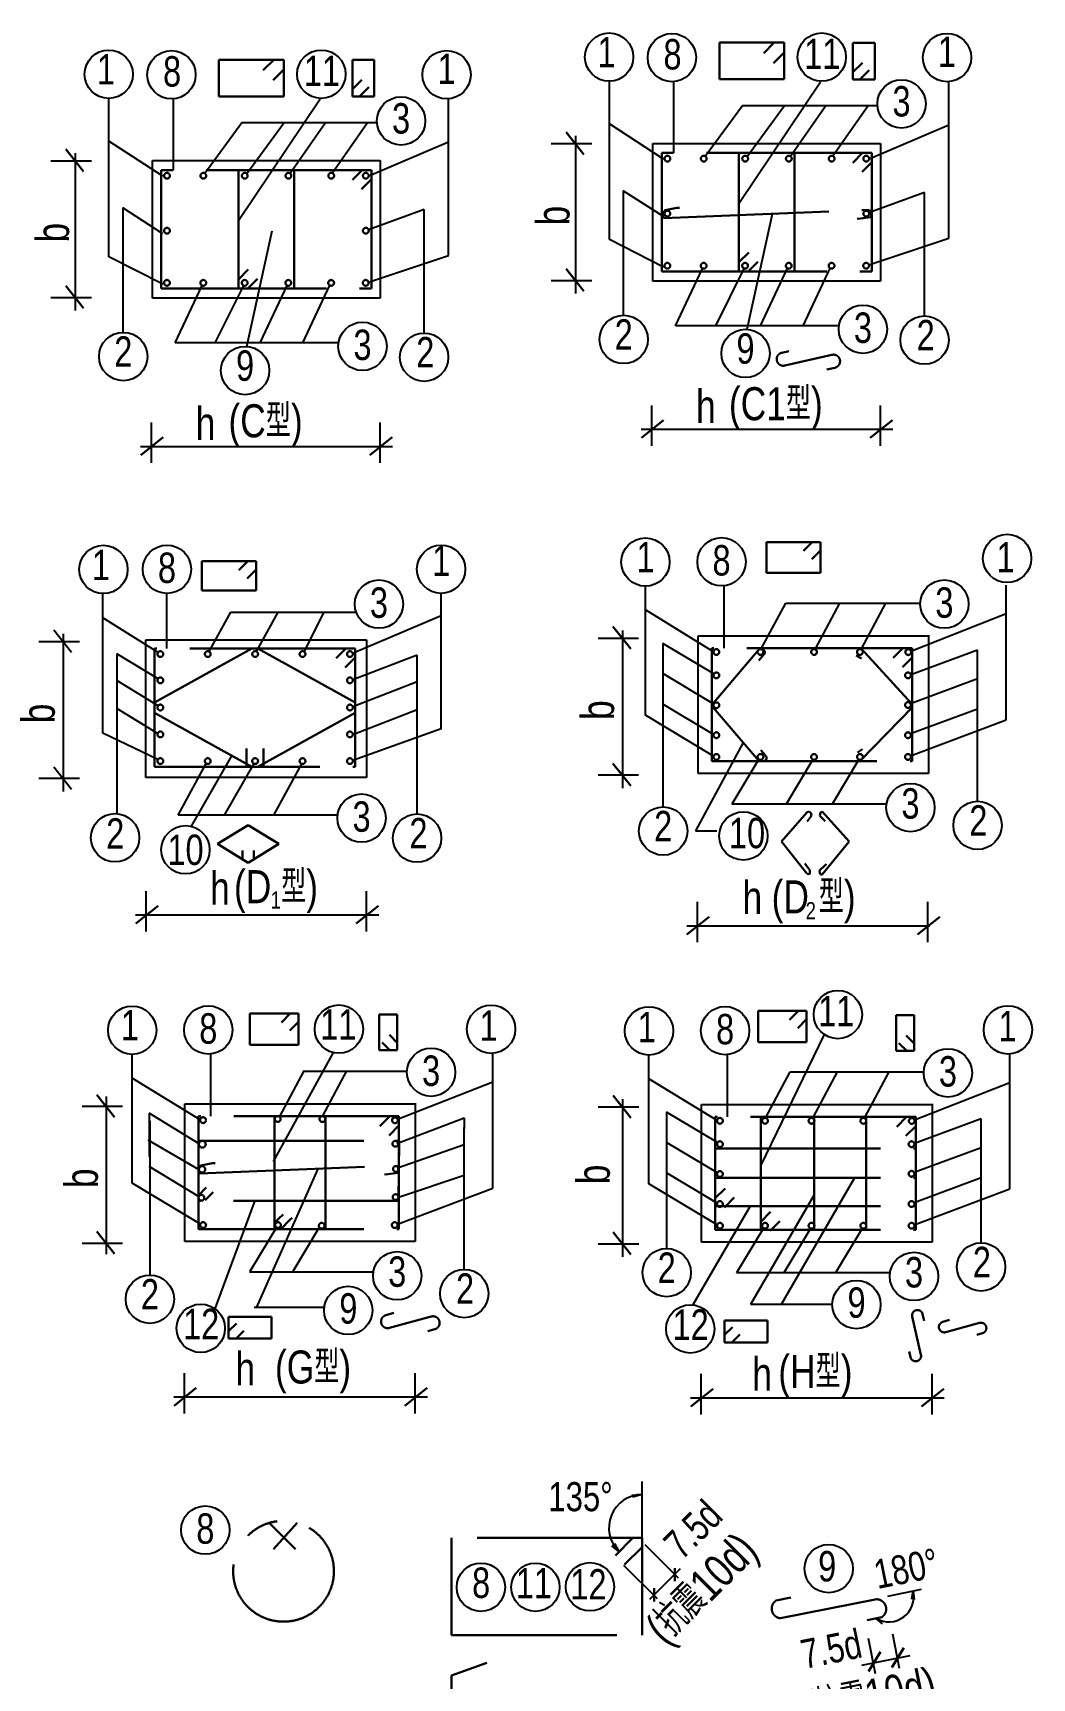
# Model space of a CAD drawing. Extents: x 299218 to 746073, y -331171 to -40619.
# Drawn here: x 432676 to 440236, y -70433 to -57984 of the extents above; entities that cross this region are included whole.
import ezdxf
from ezdxf.enums import TextEntityAlignment as Align

# ---------------------------------------------------------------- set-up
doc = ezdxf.new("R2010")
doc.units = 0
doc.header["$LTSCALE"] = 1000
doc.header["$MEASUREMENT"] = 0
doc.linetypes.add('CENTER', pattern=[2, 1.25, -0.25, 0.25, -0.25])
doc.layers.add('1', color=1, linetype='CENTER', lineweight=30)
doc.layers.add('2', color=7, linetype='Continuous')
doc.styles.add('GS_Rein', font='GS_TXT.shx', dxfattribs={"width": 0.7, "bigfont": 'GS_HZTXT.shx'})

msp = doc.modelspace()

# ---------------------------------------------------------------- linework, layer by layer
at = {"layer": '1', "color": 6}
for p, q in [((438360.3, -58057.1, -10465.2), (437869.7, -58057.1, -10465.2)), ((437869.7, -58057.1, -10465.2), (437869.7, -58334.7, -10465.2)), ((438284.9, -58057.1, -10465.2), (438205, -58137, -10465.2)), ((438360.3, -58132.5, -10465.2), (438280.3, -58212.4, -10465.2)), ((438360.3, -58334.7, -10465.2), (438360.3, -58057.1, -10465.2)), ((438880.5, -58058.2, -10465.2), (439045, -58058.2, -10465.2)), ((438880.5, -58336, -10465.2), (438880.5, -58058.2, -10465.2)), ((439045, -58058.2, -10465.2), (439045, -58336, -10465.2)), ((434573.9, -58186.5, -10465.2), (434083.4, -58186.5, -10465.2)), ((434083.4, -58186.5, -10465.2), (434083.4, -58464.1, -10465.2)), ((434498.6, -58186.5, -10465.2), (434418.6, -58266.5, -10465.2)), ((434573.9, -58261.9, -10465.2), (434494, -58341.8, -10465.2)), ((434573.9, -58464.1, -10465.2), (434573.9, -58186.5, -10465.2)), ((435094.2, -58187.6, -10465.2), (435258.7, -58187.6, -10465.2)), ((435094.2, -58465.5, -10465.2), (435094.2, -58187.6, -10465.2)), ((435258.7, -58187.6, -10465.2), (435258.7, -58465.5, -10465.2)), ((438880.5, -58281, -10465.2), (438951.6, -58209.9, -10465.2)), ((435094.2, -58410.4, -10465.2), (435165.2, -58339.4, -10465.2)), ((437869.7, -58334.7, -10465.2), (438360.3, -58334.7, -10465.2)), ((439045, -58336, -10465.2), (438880.5, -58336, -10465.2)), ((438932.2, -58336, -10465.2), (439003.2, -58265, -10465.2)), ((434083.4, -58464.1, -10465.2), (434573.9, -58464.1, -10465.2)), ((435258.7, -58465.5, -10465.2), (435094.2, -58465.5, -10465.2)), ((435145.8, -58465.5, -10465.2), (435216.8, -58394.4, -10465.2)), ((436710.3, -58734.2, -10465.2), (436845.3, -58903, -10465.2)), ((432924, -58863.6, -10465.2), (433058.9, -59032.4, -10465.2)), ((439023.2, -58892.2, -10465.2), (437433.2, -58892.2, -10465.2)), ((437433.2, -58892.2, -10465.2), (437433.2, -59789.3, -10465.2)), ((438017.8, -59789.3, -10465.2), (438017.8, -58892.2, -10465.2)), ((438438.6, -59789.3, -10465.2), (438438.6, -58892.2, -10465.2)), ((438953.4, -58892.2, -10465.2), (438879.4, -58966.2, -10465.2)), ((439023.2, -58961.9, -10465.2), (438949.2, -59035.9, -10465.2)), ((439023.2, -59789.3, -10465.2), (439023.2, -58892.2, -10465.2)), ((435236.9, -59021.6, -10465.2), (433646.8, -59021.6, -10465.2)), ((433646.8, -59021.6, -10465.2), (433646.8, -59918.8, -10465.2)), ((434231.4, -59918.8, -10465.2), (434231.4, -59021.6, -10465.2)), ((434652.2, -59918.8, -10465.2), (434652.2, -59021.6, -10465.2)), ((435167.1, -59021.6, -10465.2), (435093.1, -59095.6, -10465.2)), ((435236.9, -59091.4, -10465.2), (435162.9, -59165.4, -10465.2)), ((435236.9, -59918.8, -10465.2), (435236.9, -59021.6, -10465.2)), ((437449.5, -59386.1), (439002.9, -59321.9)), ((438017.8, -59719.6, -10465.2), (438091.8, -59645.6, -10465.2)), ((438087.6, -59789.3, -10465.2), (438161.6, -59715.3, -10465.2)), ((434231.4, -59849, -10465.2), (434305.4, -59775, -10465.2)), ((434301.2, -59918.8, -10465.2), (434375.2, -59844.8, -10465.2)), ((436710.3, -59769.4, -10465.2), (436845.3, -59938.1, -10465.2)), ((437433.2, -59789.3, -10465.2), (439023.2, -59789.3, -10465.2)), ((432924, -59898.8, -10465.2), (433058.9, -60067.5, -10465.2)), ((433646.8, -59918.8, -10465.2), (435236.9, -59918.8, -10465.2)), ((438342.1, -60403.8), (438394.9, -60391.3)), ((438365.1, -60501.1), (438721.3, -60419.8)), ((438682, -60531.8), (438744.4, -60517.1)), ((437448.2, -60914.1, -10465.2), (437279.4, -61049, -10465.2)), ((439179.4, -60914.1, -10465.2), (439010.7, -61049, -10465.2)), ((433661.8, -61043.5, -10465.2), (433493.1, -61178.4, -10465.2)), ((435393.1, -61043.5, -10465.2), (435224.3, -61178.4, -10465.2)), ((438635.3, -61836.9), (438226.5, -61836.9)), ((438226.5, -61836.9), (438226.5, -62069.8)), ((438572.5, -61836.9), (438505.9, -61903.5)), ((438635.3, -62069.8), (438635.3, -61836.9)), ((433955.1, -61981.8), (433955.1, -62203.8)), ((434363.9, -61981.8), (433955.1, -61981.8)), ((434301.1, -61981.8), (434234.5, -62048.4)), ((434363.9, -62203.8), (434363.9, -61981.8)), ((438635.3, -61899.7), (438568.7, -61966.3)), ((434363.9, -62044.6), (434297.3, -62111.2)), ((438226.5, -62069.8), (438635.3, -62069.8)), ((433955.1, -62203.8), (434363.9, -62203.8)), ((437064.8, -62476.3), (437199.7, -62645.1)), ((435113.1, -62641.5), (433596.7, -62641.5)), ((433596.7, -63052), (434332, -62641.5)), ((433596.7, -62641.5), (433596.7, -63538.6)), ((435113.1, -63052), (434377.8, -62641.5)), ((435043.3, -62641.5), (434969.3, -62715.5)), ((435113.1, -62711.2), (435039.1, -62785.2)), ((435113.1, -63538.6), (435113.1, -62641.5)), ((437812.3, -62639.6), (437812.3, -63494.2)), ((439328.7, -62639.6), (437812.3, -62639.6)), ((438904.3, -62694.5), (438945.2, -62718.4)), ((438942, -62643), (439323.4, -63058.1)), ((439184.6, -62713.7), (439258.6, -62639.7)), ((439254.4, -62783.5), (439328.4, -62709.5)), ((439328.7, -63494.2), (439328.7, -62639.6)), ((438938.4, -63490.7), (439330.2, -63085.8)), ((433596.7, -63128.1), (434332, -63538.6)), ((435113.1, -63128.1), (434377.8, -63538.6)), ((434290.8, -63540.5), (434290.8, -63398)), ((434419.4, -63540.5), (434419.4, -63398)), ((438914.3, -63428.9), (438952, -63405)), ((433596.7, -63538.6), (435113.1, -63538.6)), ((437064.8, -63511.5), (437199.7, -63680.2)), ((437812.3, -63494.2), (439328.7, -63494.2)), ((434072.9, -64121.2), (434305.4, -63979.6)), ((434537.8, -64121.2), (434305.4, -63979.6)), ((438339.7, -64101.6), (438531.9, -63884.1)), ((438646.4, -63875.1), (438850.7, -64103.3)), ((438339.7, -64101.6), (438531.9, -64344.7)), ((438850.7, -64103.3), (438646.4, -64352.4)), ((434072.9, -64121.2), (434305.4, -64262.8)), ((434260.6, -64236.9), (434260.6, -64171)), ((434537.8, -64121.2), (434305.4, -64262.8)), ((434347.8, -64236.9), (434347.8, -64171)), ((433622.6, -64589.4), (433453.8, -64724.3)), ((435289.7, -64589.4), (435120.9, -64724.3)), ((437793.6, -64671.4), (437624.8, -64806.4)), ((439537.7, -64671.4), (439369, -64806.4)), ((434318, -65404.4, -7848.9), (434318, -65641.8, -7848.9)), ((434685.9, -65404.4, -7848.9), (434318, -65404.4, -7848.9)), ((434623.1, -65404.4, -7848.9), (434556.5, -65471, -7848.9)), ((434685.9, -65467.1, -7848.9), (434619.3, -65533.7, -7848.9)), ((434685.9, -65641.8, -7848.9), (434685.9, -65404.4, -7848.9)), ((435296, -65411.2, -7848.9), (435433.1, -65411.2, -7848.9)), ((435296, -65681.6, -7848.9), (435296, -65411.2, -7848.9)), ((435433.1, -65411.2, -7848.9), (435433.1, -65681.6, -7848.9)), ((438530.2, -65384.6, -2616.3), (438162.3, -65384.6, -2616.3)), ((438162.3, -65384.6, -2616.3), (438162.3, -65622.1, -2616.3)), ((438467.4, -65384.6, -2616.3), (438400.8, -65451.2, -2616.3)), ((438530.2, -65447.4, -2616.3), (438463.6, -65514, -2616.3)), ((438530.2, -65622.1, -2616.3), (438530.2, -65384.6, -2616.3)), ((439206.3, -65416.1, -2616.3), (439343.4, -65416.1, -2616.3)), ((439206.3, -65686.6, -2616.3), (439206.3, -65416.1, -2616.3)), ((439343.4, -65416.1, -2616.3), (439343.4, -65686.6, -2616.3)), ((435433.1, -65625.8, -7848.9), (435373.9, -65566.6, -7848.9)), ((439343.4, -65630.8, -2616.3), (439284.2, -65571.6, -2616.3)), ((434318, -65641.8, -7848.9), (434685.9, -65641.8, -7848.9)), ((435433.1, -65681.6, -7848.9), (435296, -65681.6, -7848.9)), ((435377.3, -65681.6, -7848.9), (435318.1, -65622.4, -7848.9)), ((438162.3, -65622.1, -2616.3), (438530.2, -65622.1, -2616.3)), ((439343.4, -65686.6, -2616.3), (439206.3, -65686.6, -2616.3)), ((439287.6, -65686.6, -2616.3), (439228.4, -65627.4, -2616.3)), ((433159.3, -66018.9, -7848.9), (433294.2, -66187.7, -7848.9)), ((437065.6, -66023.9, -2616.3), (437200.6, -66192.7, -2616.3)), ((433928.8, -66182.2, -7848.9), (433928.8, -67036.8, -7848.9)), ((435445.2, -66182.2, -7848.9), (433928.8, -66182.2, -7848.9)), ((434503.5, -66184, -7848.9), (434503.5, -67032.4, -7848.9)), ((434888.5, -66184, -7848.9), (434888.5, -67036.3, -7848.9)), ((435301.1, -66256.4, -7848.9), (435375.1, -66182.4, -7848.9)), ((435445.2, -67036.8, -7848.9), (435445.2, -66182.2, -7848.9)), ((437839.1, -66187.2, -2616.3), (437839.1, -67041.8, -2616.3)), ((439355.6, -66187.2, -2616.3), (437839.1, -66187.2, -2616.3)), ((438183.9, -67041.8, -2616.3), (438183.9, -66187.2, -2616.3)), ((438588.3, -67041.8, -2616.3), (438588.3, -66187.2, -2616.3)), ((438979.6, -67033.6, -2616.3), (438979.6, -66178.9, -2616.3)), ((439211.4, -66261.3, -2616.3), (439285.4, -66187.3, -2616.3)), ((439355.6, -67041.8, -2616.3), (439355.6, -66187.2, -2616.3)), ((435370.9, -66326.1, -7848.9), (435444.9, -66252.1, -7848.9)), ((439281.2, -66331.1, -2616.3), (439355.2, -66257.1, -2616.3)), ((433928.8, -66366.8, -7848.9), (435446.7, -66366.8, -7848.9)), ((435446.7, -66366.8, -7848.9), (435443, -66822.3, -7848.9)), ((437839.1, -66425.2, -2616.3), (439355.6, -66425.2, -2616.3)), ((433928.8, -66822.3, -7848.9), (433928.8, -66573, -7848.9)), ((433928.8, -66573, -7848.9), (433928.8, -66610.8, -7848.9)), ((433936.2, -66614.8, -7848.9), (435426.4, -66553.4, -7848.9)), ((433928.8, -66780.5, -7848.9), (433985.9, -66721.8, -7848.9)), ((437839.1, -66646.5, -2616.3), (439355.6, -66646.5, -2616.3)), ((437839.1, -66801.7, -2616.3), (437913.1, -66727.6, -2616.3)), ((435443, -66822.3, -7848.9), (433928.8, -66822.3, -7848.9)), ((433978.6, -66817.1, -7848.9), (434039.3, -66755.7, -7848.9)), ((437908.9, -66871.4, -2616.3), (437982.9, -66797.4, -2616.3)), ((434503.5, -66986.7, -7848.9), (434569.9, -66925.4, -7848.9)), ((434553.3, -67032.4, -7848.9), (434619.6, -66965.8, -7848.9)), ((434619.6, -66965.8, -7848.9), (434636.2, -66950.2, -7848.9)), ((437839.1, -66862.9, -2616.3), (439355.6, -66862.9, -2616.3)), ((438183.9, -66979.8, -2616.3), (438257.9, -66905.8, -2616.3)), ((438253.7, -67049.5, -2616.3), (438327.7, -66975.5, -2616.3)), ((433159.3, -67054.1, -7848.9), (433294.2, -67222.9, -7848.9)), ((433928.8, -67036.8, -7848.9), (435445.2, -67036.8, -7848.9)), ((437065.6, -67059.1, -2616.3), (437200.6, -67227.8, -2616.3)), ((437839.1, -67041.8, -2616.3), (439355.6, -67041.8, -2616.3)), ((434156.9, -67700.2, -7848.9), (434156.9, -67864.5, -7848.9)), ((434480.6, -67700.2, -7848.9), (434156.9, -67700.2, -7848.9)), ((434480.9, -67864.5, -7848.9), (434480.9, -67700.2, -7848.9)), ((435407.8, -67669.8, -7848.9), (435346.1, -67687.5, -7848.9)), ((435689.3, -67697.3, -7848.9), (435373.6, -67783.6, -7848.9)), ((439394.8, -67986.2, -2616.3), (439329, -67697.7, -2616.3)), ((439419.7, -67729.6, -2616.3), (439407.8, -67679, -2616.3)), ((439610.3, -67723.4, -2616.3), (439560.3, -67737.7, -2616.3)), ((434156.9, -67808.6, -7848.9), (434216.1, -67749.4, -7848.9)), ((434212.7, -67864.5, -7848.9), (434271.9, -67805.3, -7848.9)), ((435716.8, -67793.5, -7848.9), (435664.6, -67808.4, -7848.9)), ((437909.2, -67728.4, -2616.3), (437909.2, -67892.7, -2616.3)), ((438232.9, -67728.4, -2616.3), (437909.2, -67728.4, -2616.3)), ((437909.2, -67836.9, -2616.3), (437968.4, -67777.7, -2616.3)), ((437965, -67892.7, -2616.3), (438024.2, -67833.5, -2616.3)), ((438233.2, -67892.7, -2616.3), (438233.2, -67728.4, -2616.3)), ((439838.3, -67745.7, -2616.3), (439582.5, -67815.5, -2616.3)), ((439860.6, -67823.5, -2616.3), (439818.3, -67835.6, -2616.3)), ((434156.9, -67864.5, -7848.9), (434480.9, -67864.5, -7848.9)), ((437909.2, -67892.7, -2616.3), (438233.2, -67892.7, -2616.3)), ((439316, -68004.9, -2616.3), (439305.9, -67962.1, -2616.3)), ((433912.2, -68237, -7848.9), (433743.4, -68372, -7848.9)), ((435658.4, -68237, -7848.9), (435489.6, -68372, -7848.9)), ((437822.5, -68243.5, -2616.3), (437653.7, -68378.4, -2616.3)), ((439568.7, -68243.5, -2616.3), (439399.9, -68378.4, -2616.3)), ((434462.2, -69257.3, -5232.6), (434662.3, -69457.3, -5232.6)), ((434674.8, -69257.3, -5232.6), (434495.5, -69457.3, -5232.6)), ((435843.7, -69371.6, -5232.6), (435843.7, -70109.5, -5232.6)), ((437286, -69371.6, -5232.6), (435843.7, -69371.6, -5232.6)), ((437216.2, -69371.6, -5232.6), (437083.3, -69504.4, -5232.6)), ((437286, -69441.3, -5232.6), (437153.1, -69574.2, -5232.6)), ((437286, -70109.5, -5232.6), (437286, -69371.6, -5232.6)), ((437533.1, -69600.8, -5232.6), (437533.1, -69700.5, -5232.6)), ((437376.6, -69753.8, -5232.6), (437376.6, -69853.5, -5232.6)), ((438299.8, -69846.2, -5232.6), (438411, -69823, -5232.6)), ((438333.1, -69980.6, -5232.6), (439061.6, -69836.9, -5232.6)), ((438989, -69994.2, -5232.6), (439100.2, -69971, -5232.6)), ((435843.7, -70109.5, -5232.6), (437286, -70109.5, -5232.6)), ((435843.3, -70414, -5232.6), (436109.3, -70317.3, -5232.6)), ((435843.3, -70619.7, -5232.6), (435843.3, -70414, -5232.6))]:
    msp.add_line(p, q, dxfattribs=at)
at = {"layer": '1', "color": 6, "ltscale": 15}
for p, q in [((439265.4, -70203.7, -5232.6), (439174.5, -70351.9, -5232.6)), ((439089.1, -70235.7, -5232.6), (438998.2, -70383.9, -5232.6))]:
    msp.add_line(p, q, dxfattribs=at)
at = {"layer": '1', "color": 6}
for points in [[(437453.2, -59386.1), (437442.1, -59365.2), (437445.8, -59344.3), (437458.7, -59324.7), (437549, -59307.8), (437569.2, -59307.8)], [(439012.2, -59321.9), (439015.8, -59341.5), (439019.5, -59371.5), (439015.8, -59379.3), (438936.6, -59387.1), (438912.7, -59391.1)], [(438526.5, -63886.9), (438542.6, -63876.5), (438553.2, -63880.3), (438563.9, -63888.8), (438565.3, -63895.4), (438567.9, -63907.7), (438563.9, -63911.5), (438534.6, -63950.3)], [(438646.4, -63879), (438637.2, -63881.6), (438631.7, -63894.6), (438629.9, -63907.7), (438670.3, -63949.4)], [(438533.2, -64346.6), (438550.6, -64349.4), (438554.6, -64346.6), (438554.6, -64340.9), (438554.6, -64332.4), (438554.6, -64320.1), (438515.9, -64269)], [(438646.4, -64352.4), (438635.4, -64352.4), (438629.9, -64339.4), (438628, -64322.4), (438668.5, -64283.3), (438679.6, -64274.2)]]:
    msp.add_lwpolyline(points, dxfattribs=at)
for points in [[(437816.3, -63065.2), (438171.5, -62646.5), (438188.1, -62646.5, -0.6939179), (438204.7, -62690.9), (438167.9, -62732.6)], [(437807.1, -63071.7), (438167.9, -63491.6), (438201, -63494.3, 0.7831328), (438215.7, -63449.9), (438184.4, -63412.1)]]:
    msp.add_lwpolyline(points, format="xyb", dxfattribs=at)
at = {"layer": '1', "color": 6, "elevation": -7848.9}
for points in [[(433939.9, -66614.8), (433928.8, -66593.9), (433932.5, -66573), (433945.4, -66553.4), (434035.7, -66536.4), (434055.9, -66536.4)], [(435435.6, -66553.4), (435439.3, -66573), (435443, -66603), (435439.3, -66610.8), (435360.1, -66618.7), (435336.2, -66622.6)]]:
    msp.add_lwpolyline(points, dxfattribs=at)
at = {"layer": '1', "color": 6}
for centre, radius in [((437476.8, -58935.2, -10465.2), 21.8), ((437751.6, -58935.2, -10465.2), 21.8), ((438065.2, -58935.2, -10465.2), 21.8), ((438395.4, -58935.2, -10465.2), 21.8), ((438719.3, -58935.2, -10465.2), 21.8), ((438981, -58935.2, -10465.2), 21.8), ((433690.4, -59064.6, -10465.2), 21.8), ((433965.3, -59064.6, -10465.2), 21.8), ((434278.8, -59064.6, -10465.2), 21.8), ((434609.1, -59064.6, -10465.2), 21.8), ((434932.9, -59064.6, -10465.2), 21.8), ((435194.7, -59064.6, -10465.2), 21.8), ((437476.8, -59351.2, -10465.2), 21.8), ((438981, -59351.2, -10465.2), 21.8), ((433690.4, -59480.7, -10465.2), 21.8), ((435194.7, -59480.7, -10465.2), 21.8), ((437476.2, -59745.8, -10465.2), 21.8), ((437751, -59745.8, -10465.2), 21.8), ((438064.6, -59745.8, -10465.2), 21.8), ((438394.9, -59745.8, -10465.2), 21.8), ((438718.7, -59745.8, -10465.2), 21.8), ((438980.4, -59745.8, -10465.2), 21.8), ((433689.8, -59875.2, -10465.2), 21.8), ((433964.7, -59875.2, -10465.2), 21.8), ((434278.2, -59875.2, -10465.2), 21.8), ((434608.5, -59875.2, -10465.2), 21.8), ((434932.4, -59875.2, -10465.2), 21.8), ((435194.1, -59875.2, -10465.2), 21.8), ((433640.3, -62684.5), 21.8), ((433998.8, -62684.5), 21.8), ((434357.3, -62684.5), 21.8), ((434715.8, -62684.5), 21.8), ((435074.5, -62684.5), 21.8), ((437847.2, -62668.6), 21.8), ((438180.9, -62668.6), 21.8), ((438586.3, -62668.6), 21.8), ((438933.5, -62668.6), 21.8), ((439298.7, -62669.6), 21.8), ((433640.3, -62883), 21.8), ((435074.5, -62883), 21.8), ((437847.2, -62845.5), 21.8), ((439296.9, -62845.5), 21.8), ((433640.3, -63088.7), 21.8), ((435074.5, -63088.7), 21.8), ((437847.2, -63071.5), 21.8), ((439296.9, -63069.6), 21.8), ((433640.3, -63292.3), 21.8), ((435074.5, -63292.3), 21.8), ((437847.2, -63298.2), 21.8), ((439296.9, -63298.2), 21.8), ((433640.3, -63494.1), 21.8), ((433998.8, -63494.1), 21.8), ((434357.3, -63494.1), 21.8), ((434715.8, -63494.1), 21.8), ((435074.5, -63494.1), 21.8), ((437847.2, -63462.5), 21.8), ((438180.9, -63462.5), 21.8), ((438586.3, -63462.5), 21.8), ((438933.5, -63462.5), 21.8), ((439296.9, -63462.5), 21.8), ((433963.7, -66211.2, -7848.9), 21.8), ((434528.3, -66202.1, -7848.9), 21.8), ((434866.4, -66203.4, -7848.9), 21.8), ((435415.2, -66212.3, -7848.9), 21.8), ((437874, -66216.2, -2616.3), 21.8), ((438215.5, -66216.2, -2616.3), 21.8), ((438566.8, -66216.2, -2616.3), 21.8), ((438958.8, -66216.2, -2616.3), 21.8), ((439325.5, -66217.2, -2616.3), 21.8), ((433957.4, -66393.5, -7848.9), 25.6), ((435418.1, -66390, -7848.9), 21.8), ((437874, -66393.1, -2616.3), 21.8), ((439323.7, -66393.1, -2616.3), 21.8), ((433955.5, -66583.4, -7848.9), 23.9), ((435422.5, -66580.3, -7848.9), 21.8), ((437874, -66619.1, -2616.3), 21.8), ((439323.7, -66617.2, -2616.3), 21.8), ((433950.8, -66798.5, -7848.9), 21.8), ((435419.9, -66793.7, -7848.9), 21.8), ((437874, -66845.8, -2616.3), 21.8), ((439323.7, -66845.8, -2616.3), 21.8), ((433963.7, -67005.1, -7848.9), 21.8), ((434530.2, -67005.1, -7848.9), 21.8), ((434860.9, -67010.3, -7848.9), 21.8), ((435413.4, -67005.1, -7848.9), 21.8), ((437874, -67010.1, -2616.3), 21.8), ((438215.5, -67010.1, -2616.3), 21.8), ((438566.8, -67010.1, -2616.3), 21.8), ((438958.8, -67010.1, -2616.3), 21.8), ((439323.7, -67010.1, -2616.3), 21.8), ((434572.1, -69624.8, -5232.6), 381.3)]:
    msp.add_circle(centre, radius, dxfattribs=at)
for centre, radius, start, end in [((438353.6, -60452.4), 50, 103.32426, 283.32426), ((438732.9, -60468.4), 50, 283.32426, 103.32426), ((435359.8, -67735.5, -7848.9), 50, 105.94317, 285.94317), ((435703.1, -67745.4, -7848.9), 50, 285.94317, 105.94317), ((439368.4, -67688.4, -2616.3), 40.5, 13.32426, 193.32426), ((439571.4, -67776.6, -2616.3), 40.5, 105.94317, 285.94317), ((439849.4, -67784.6, -2616.3), 40.5, 285.94317, 105.94317), ((439355.4, -67995.6, -2616.3), 40.5, 193.32426, 13.32426), ((439058.2, -69910.5, -5232.6), 73.7, 304.82317, 87.29802), ((438338.7, -69907.9, -5232.6), 72.9, 122.25893, 265.56454)]:
    msp.add_arc(centre, radius, start, end, dxfattribs=at)
at = {"layer": '2', "color": 2, "ltscale": 15}
for p, q in [((437037.3, -59547.8, -10465.2), (437037.3, -58349.9, -10465.2)), ((437525.5, -58892.2, -10465.2), (437525.5, -58353.1, -10465.2)), ((438017.8, -59274.2, -10465.2), (438635.4, -58352.9, -10465.2)), ((439605.5, -59538.2, -10465.2), (439605.5, -58348.7, -10465.2)), ((433250.9, -59677.2, -10465.2), (433250.9, -58479.3, -10465.2)), ((433739.1, -59021.6, -10465.2), (433739.1, -58482.6, -10465.2)), ((434231.4, -59403.7, -10465.2), (434849, -58482.3, -10465.2)), ((435819.2, -59667.6, -10465.2), (435819.2, -58478.2, -10465.2)), ((437763.4, -58916.9, -10465.2), (438043.6, -58533.3, -10465.2)), ((438043.6, -58533.3, -10465.2), (439065.5, -58533.3, -10465.2)), ((438080.2, -58919.4, -10465.2), (438362.3, -58533.3, -10465.2)), ((438407.4, -58917, -10465.2), (438675.7, -58533.3, -10465.2)), ((438727.6, -58915, -10465.2), (438994.5, -58533.3, -10465.2)), ((433977.1, -59046.3, -10465.2), (434257.3, -58662.7, -10465.2)), ((434257.3, -58662.7, -10465.2), (435279.2, -58662.7, -10465.2)), ((434293.9, -59048.9, -10465.2), (434576, -58662.7, -10465.2)), ((434621.1, -59046.4, -10465.2), (434889.3, -58662.7, -10465.2)), ((434941.3, -59044.5, -10465.2), (435208.2, -58662.7, -10465.2)), ((437446.4, -58938.5, -10465.2), (437037.3, -58672.4, -10465.2)), ((439002.8, -58936, -10465.2), (439605.5, -58679.7, -10465.2)), ((433660, -59067.9, -10465.2), (433250.9, -58801.8, -10465.2)), ((435216.4, -59065.5, -10465.2), (435819.2, -58809.2, -10465.2)), ((436904.3, -58823.7, -10465.2), (436598.3, -58823.7, -10465.2)), ((436781.9, -58763.3, -10465.2), (436781.9, -59956.2, -10465.2)), ((437367.2, -58819.8, -10465.2), (439088.8, -58819.8, -10465.2)), ((437367.2, -59862.1, -10465.2), (437367.2, -58819.8, -10465.2)), ((439088.8, -58819.8, -10465.2), (439088.8, -59862.1, -10465.2)), ((433117.9, -58953.2, -10465.2), (432812, -58953.2, -10465.2)), ((432995.6, -58892.7, -10465.2), (432995.6, -60085.6, -10465.2)), ((433580.9, -58949.2, -10465.2), (435302.5, -58949.2, -10465.2)), ((433580.9, -59991.5, -10465.2), (433580.9, -58949.2, -10465.2)), ((435302.5, -58949.2, -10465.2), (435302.5, -59991.5, -10465.2)), ((437142.7, -59178.4, -10465.2), (437142.7, -60120.3, -10465.2)), ((437446.4, -59373.9, -10465.2), (437142.7, -59178.4, -10465.2)), ((439422.1, -59190.6, -10465.2), (439001.3, -59345.2, -10465.2)), ((439422.1, -60125.4, -10465.2), (439422.1, -59190.6, -10465.2)), ((433356.4, -59307.8, -10465.2), (433356.4, -60249.7, -10465.2)), ((433660, -59503.3, -10465.2), (433356.4, -59307.8, -10465.2)), ((435635.7, -59320, -10465.2), (435214.9, -59474.6, -10465.2)), ((435635.7, -60254.8, -10465.2), (435635.7, -59320, -10465.2)), ((437446.4, -59756.5, -10465.2), (437037.3, -59547.8, -10465.2)), ((439001.4, -59739.7, -10465.2), (439605.5, -59538.2, -10465.2)), ((433660, -59886, -10465.2), (433250.9, -59677.2, -10465.2)), ((435215, -59869.1, -10465.2), (435819.2, -59667.6, -10465.2)), ((436904.3, -59858.9, -10465.2), (436598.3, -59858.9, -10465.2)), ((439088.8, -59862.1, -10465.2), (437367.2, -59862.1, -10465.2)), ((437537.9, -60200.3, -10465.2), (437741.7, -59765.5, -10465.2)), ((438055.8, -59765.7, -10465.2), (437839.5, -60200.3, -10465.2)), ((438383.9, -59764.6, -10465.2), (438179.7, -60200.3, -10465.2)), ((438706.7, -59763.9, -10465.2), (438502.1, -60200.3, -10465.2)), ((433117.9, -59988.3, -10465.2), (432812, -59988.3, -10465.2)), ((435302.5, -59991.5, -10465.2), (433580.9, -59991.5, -10465.2)), ((433751.5, -60329.7, -10465.2), (433955.4, -59894.9, -10465.2)), ((434269.4, -59895.1, -10465.2), (434053.2, -60329.7, -10465.2)), ((434597.5, -59894, -10465.2), (434393.3, -60329.7, -10465.2)), ((434920.3, -59893.4, -10465.2), (434715.7, -60329.7, -10465.2)), ((438774.9, -60200.3, -10465.2), (437537.9, -60200.3, -10465.2)), ((434988.6, -60329.7, -10465.2), (433751.5, -60329.7, -10465.2)), ((437358.7, -61108, -10465.2), (437358.7, -60802.1, -10465.2)), ((439089.9, -61108, -10465.2), (439089.9, -60802.1, -10465.2)), ((433572.3, -61237.5, -10465.2), (433572.3, -60931.5, -10465.2)), ((435303.6, -61237.5, -10465.2), (435303.6, -60931.5, -10465.2)), ((439181.8, -60985.6, -10465.2), (437277, -60985.6, -10465.2)), ((435395.4, -61115.1, -10465.2), (433490.7, -61115.1, -10465.2)), ((433204.6, -63281.7), (433204.6, -62227)), ((433689, -62641.5), (433689, -62225.7)), ((435764.3, -63251.8), (435764.3, -62225)), ((437310.5, -63146), (437310.5, -62170.8)), ((437905.4, -62639.6), (437905.4, -62168.1)), ((440039.6, -63182.6), (440039.6, -62162.5)), ((434010.1, -62665.8), (434173.8, -62366.8)), ((434173.8, -62366.8), (435112.9, -62366.8)), ((434367.9, -62665.4), (434531.3, -62366.8)), ((434727.9, -62666.3), (434880.3, -62366.8)), ((437825.5, -62667), (437310.5, -62350)), ((438186.8, -62644.2), (438371.5, -62299)), ((438371.5, -62299), (439389.8, -62299)), ((438597.9, -62644.2), (438782.5, -62299)), ((438945, -62644.2), (439129.6, -62299)), ((433623, -62671.2), (433204.6, -62409.7)), ((435095, -62677.2), (435764.3, -62391.9)), ((439318.7, -62661.1), (440039.6, -62378.2)), ((433027.1, -62591.3), (432721.2, -62591.3)), ((432904.7, -62530.9), (432904.7, -63723.8)), ((433530.8, -62575.5), (435200.7, -62575.5)), ((433530.8, -63617.8), (433530.8, -62575.5)), ((435200.7, -62575.5), (435200.7, -63617.8)), ((437258.7, -62565.8), (436952.8, -62565.8)), ((437136.3, -62505.4), (437136.3, -63698.3)), ((437442.8, -62603.3), (437442.8, -63840.6)), ((437828.8, -62833.8), (437442.8, -62603.3)), ((437708.2, -63587.7), (437708.2, -62545.4)), ((437708.2, -62545.4), (439452.5, -62545.4)), ((439452.5, -62541.2), (439452.5, -63587.7)), ((433623.1, -62872.9), (433310.1, -62682.7)), ((433310.1, -62682.7), (433310.1, -63892)), ((435582.6, -62692.9), (435095.4, -62880.4)), ((435582.6, -63894.2), (435582.6, -62692.9)), ((439823, -62653.8), (439318.2, -62840.7)), ((439823, -63797.8), (439823, -62653.8)), ((437828.9, -63062.2), (437442.8, -62831.7)), ((433623.1, -63075.2), (433310.1, -62885.1)), ((435582.6, -62895.2), (435095.4, -63082.7)), ((439823, -62872.6), (439316.5, -63060.1)), ((433623.1, -63286.8), (433310.1, -63096.6)), ((435582.6, -63106.7), (435095.4, -63294.2)), ((437826.2, -63292.4), (437442.8, -63063.5)), ((439823, -63101), (439316.4, -63288.5)), ((437826.4, -63456.1), (437310.5, -63146)), ((439317.2, -63454.6), (440039.6, -63182.6)), ((433621.8, -63482.5), (433204.6, -63281.7)), ((435095.4, -63487.9), (435764.3, -63247.9)), ((438048.8, -63354.1), (437689.7, -64022.8)), ((434179.1, -63453.3), (433872.8, -63987.7)), ((438168.2, -63480.2), (437964.9, -63820.1)), ((438577.9, -63482.6), (438375.8, -63820.1)), ((438925.1, -63482.6), (438722.9, -63820.1)), ((433775, -63903.5), (433986.6, -63512.2)), ((434346.9, -63513.2), (434123.2, -63903.5)), ((434708, -63514.4), (434497.4, -63903.5)), ((437258.7, -63601), (436952.8, -63601)), ((439452.5, -63587.7), (437708.2, -63587.7)), ((433027.1, -63626.5), (432721.2, -63626.5)), ((435200.7, -63617.8), (433530.8, -63617.8)), ((439134.7, -63820.1), (437964.9, -63820.1)), ((434981.1, -63903.5), (433775, -63903.5)), ((437689.7, -64022.8), (437850.6, -64022.8)), ((433533, -64783.4), (433533, -64477.4)), ((435200.2, -64783.4), (435200.2, -64477.4)), ((437704.1, -64865.4), (437704.1, -64559.4)), ((439448.2, -64865.4), (439448.2, -64559.4)), ((435292, -64661), (433451.4, -64661)), ((439463, -64743), (437622.4, -64743)), ((438184.7, -66557.3, -2616.3), (438664, -65563.5, -2616.3)), ((433427, -66688.7, -7848.9), (433427, -65713.5, -7848.9)), ((434021.9, -66182.2, -7848.9), (434021.9, -65710.7, -7848.9)), ((434944.8, -65705.4, -7848.9), (434494.5, -66524.8, -7848.9)), ((436156.1, -66725.3, -7848.9), (436156.1, -65705.2, -7848.9)), ((437337.3, -66693.7, -2616.3), (437337.3, -65718.4, -2616.3)), ((437932.2, -66187.2, -2616.3), (437932.2, -65715.7, -2616.3)), ((440066.4, -66730.2, -2616.3), (440066.4, -65710.1, -2616.3)), ((434543.5, -66183, -7848.9), (434728.1, -65837.7, -7848.9)), ((434719.1, -65841.7, -7848.9), (435506.3, -65841.7, -7848.9)), ((434867.7, -66183, -7848.9), (435052.3, -65837.7, -7848.9)), ((438221.4, -66191.8, -2616.3), (438406.1, -65846.6, -2616.3)), ((438406.1, -65846.6, -2616.3), (439416.6, -65846.6, -2616.3)), ((438578.3, -66191.8, -2616.3), (438763, -65846.6, -2616.3)), ((438970.4, -66191.8, -2616.3), (439155, -65846.6, -2616.3)), ((433942, -66209.7, -7848.9), (433427, -65892.6, -7848.9)), ((435435.2, -66203.8, -7848.9), (436156.1, -65920.8, -7848.9)), ((437852.3, -66214.6, -2616.3), (437337.3, -65897.6, -2616.3)), ((439345.6, -66208.7, -2616.3), (440066.4, -65925.8, -2616.3)), ((433230.9, -66032.2, -7848.9), (433230.9, -67225.1, -7848.9)), ((433824.7, -67130.3, -7848.9), (433824.7, -66088, -7848.9)), ((433824.7, -66088, -7848.9), (435569, -66088, -7848.9)), ((435569, -66083.8, -7848.9), (435569, -67130.3, -7848.9)), ((437137.2, -66053, -2616.3), (437137.2, -67245.9, -2616.3)), ((437735.1, -67135.3, -2616.3), (437735.1, -66093, -2616.3)), ((437735.1, -66093, -2616.3), (439479.3, -66093, -2616.3)), ((439479.3, -66088.8, -2616.3), (439479.3, -67135.3, -2616.3)), ((433353.3, -66108.5, -7848.9), (433047.3, -66108.5, -7848.9)), ((433932.5, -66391.6, -7848.9), (433554.9, -66159.2, -7848.9)), ((433554.9, -66159.2, -7848.9), (433554.9, -66486.8, -7848.9)), ((433559.3, -66217.1, -7848.9), (433559.3, -67383.2, -7848.9)), ((435430.1, -66387.7, -7848.9), (435938.5, -66194.5, -7848.9)), ((435938.5, -66194.5, -7848.9), (435938.5, -66278, -7848.9)), ((437259.6, -66113.4, -2616.3), (436953.6, -66113.4, -2616.3)), ((437469.6, -66150.9, -2616.3), (437469.6, -67182, -2616.3)), ((437855.6, -66381.4, -2616.3), (437469.6, -66150.9, -2616.3)), ((439849.9, -66201.4, -2616.3), (439345, -66388.3, -2616.3)), ((439849.9, -67139.2, -2616.3), (439849.9, -66201.4, -2616.3)), ((435939.5, -67340.4, -7848.9), (435939.5, -66267.6, -7848.9)), ((433932.5, -66586, -7848.9), (433547.5, -66362.9, -7848.9)), ((435435.6, -66573, -7848.9), (435938.5, -66394.2, -7848.9)), ((437855.7, -66609.8, -2616.3), (437469.6, -66379.3, -2616.3)), ((439849.9, -66420.2, -2616.3), (439343.3, -66607.7, -2616.3)), ((433932.5, -66792.3, -7848.9), (433554.9, -66561.2, -7848.9)), ((434831.4, -66579.5, -7848.9), (434365.4, -67630.2, -7848.9)), ((433942.9, -66998.7, -7848.9), (433427, -66688.7, -7848.9)), ((435433.7, -66997.2, -7848.9), (436156.1, -66725.3, -7848.9)), ((435450.4, -66792.3, -7848.9), (435938.5, -66627.8, -7848.9)), ((437853.2, -67003.7, -2616.3), (437337.3, -66693.7, -2616.3)), ((437853, -66840, -2616.3), (437469.6, -66611.1, -2616.3)), ((438893.4, -66648.4, -2616.3), (438337.1, -67606.7, -2616.3)), ((439849.9, -66648.6, -2616.3), (439343.2, -66836.1, -2616.3)), ((434354.4, -66818, -7848.9), (434048.2, -67651.6, -7848.9)), ((438588.3, -66776.6, -2616.3), (438106.4, -67606.7, -2616.3)), ((439344, -67002.2, -2616.3), (440066.4, -66730.2, -2616.3)), ((438102.8, -66862.9, -2616.3), (437669.3, -67609.6, -2616.3)), ((434521.1, -67017.6, -7848.9), (434317.8, -67357.5, -7848.9)), ((434845.4, -67017.6, -7848.9), (434642.1, -67357.5, -7848.9)), ((438202.8, -67027.8, -2616.3), (437999.5, -67367.7, -2616.3)), ((438558.4, -67030.2, -2616.3), (438356.3, -67367.7, -2616.3)), ((438950.4, -67030.2, -2616.3), (438748.3, -67367.7, -2616.3)), ((433353.3, -67143.6, -7848.9), (433047.3, -67143.6, -7848.9)), ((435569, -67130.3, -7848.9), (433824.7, -67130.3, -7848.9)), ((437259.6, -67148.6, -2616.3), (436953.6, -67148.6, -2616.3)), ((439479.3, -67135.3, -2616.3), (437735.1, -67135.3, -2616.3)), ((435251.2, -67362.8, -7848.9), (434313.8, -67362.8, -7848.9)), ((439161.5, -67367.7, -2616.3), (437999.5, -67367.7, -2616.3)), ((434350.7, -67626.3, -7848.9), (434880.1, -67626.3, -7848.9)), ((438723.7, -67606.7, -2616.3), (438106.4, -67606.7, -2616.3)), ((433822.6, -68431, -7848.9), (433822.6, -68125, -7848.9)), ((435568.9, -68431, -7848.9), (435568.9, -68125, -7848.9)), ((437733, -68437.4, -2616.3), (437733, -68131.5, -2616.3)), ((439479.2, -68437.4, -2616.3), (439479.2, -68131.5, -2616.3)), ((435660.7, -68308.6, -7848.9), (433741, -68308.6, -7848.9)), ((439571, -68315.1, -2616.3), (437651.3, -68315.1, -2616.3)), ((437286, -69371.6, -5232.6), (437286, -68946.3, -5232.6)), ((437208.7, -69048, -5232.6), (437284.5, -69044.6, -5232.6)), ((437284.5, -69044.6, -5232.6), (437211.3, -69063.3, -5232.6)), ((437108.9, -69475.6, -5232.6), (437056.3, -69431.2, -5232.6)), ((437076.8, -69415.8, -5232.6), (437108.9, -69475.6, -5232.6)), ((437561.3, -69677.9, -5232.6), (437307.1, -69423.7, -5232.6)), ((437401.3, -69834.5, -5232.6), (437147, -69580.3, -5232.6)), ((437344.6, -69835.7, -5232.6), (437575.8, -69604.4, -5232.6)), ((439143.7, -69813.4, -5232.6), (439400.2, -69761.4, -5232.6)), ((439325.1, -69835.8, -5232.6), (439335.1, -69773.8, -5232.6)), ((439335.1, -69773.8, -5232.6), (439344.6, -69838.2, -5232.6)), ((439056.2, -69982.8, -5232.6), (439113.7, -70003.9, -5232.6)), ((439104.3, -70022.1, -5232.6), (439056.2, -69982.8, -5232.6)), ((439050.9, -70401, -5232.6), (438997.9, -70132.4, -5232.6)), ((439233.9, -70361.3, -5232.6), (439182.6, -70101.4, -5232.6)), ((439311.9, -70265.1, -5232.6), (438945.5, -70337.2, -5232.6))]:
    msp.add_line(p, q, dxfattribs=at)
at = {"layer": '2', "color": 6, "ltscale": 15}
for p, q in [((432833.2, -62501.8), (432968.1, -62670.6)), ((432833.2, -63537), (432968.1, -63705.7))]:
    msp.add_line(p, q, dxfattribs=at)
at = {"layer": '2', "color": 2, "ltscale": 15, "elevation": -5232.6}
for points in [[(438081, -60226.8), (438272.1, -59352.1)], [(434294.7, -60356.2), (434485.8, -59481.5)]]:
    msp.add_lwpolyline(points, dxfattribs=at)
at = {"layer": '2', "color": 2, "ltscale": 15}
for centre in [(437035.7, -58167, -10465.2), (437510.6, -58170.8, -10465.2), (438644.4, -58166.7, -10465.2), (439592.3, -58170.6, -10465.2), (433249.4, -58296.5, -10465.2), (433724.3, -58300.3, -10465.2), (434858.1, -58296.1, -10465.2), (435806, -58300, -10465.2), (439248, -58520.7, -10465.2), (435461.6, -58650.1, -10465.2), (437145.9, -60303.2, -10465.2), (438956, -60226.1, -10465.2), (439422.1, -60308.3, -10465.2), (433359.5, -60432.6, -10465.2), (435169.6, -60355.6, -10465.2), (435635.7, -60437.7, -10465.2), (438067.6, -60409.2, -5232.6), (434281.2, -60538.6, -5232.6), (433209.3, -62044.2), (433690.2, -62042.9), (435764.3, -62042.1), (437310.5, -61987.9), (437886.3, -61986.2), (440046.9, -61960.4, 5232.6), (435294, -62306.5), (439572.3, -62305.9), (439315.7, -63846), (435162.6, -63925.4), (437444.5, -64023.4), (439823.2, -63980.7), (433297.5, -64074.4), (433830.3, -64165.6), (435582.6, -64077.1), (438051.3, -64060.8), (438766.6, -65412.1, -2616.3), (433427, -65530.6, -7848.9), (434002.8, -65528.8, -7848.9), (434990.9, -65522.6, -7848.9), (436142.8, -65522.8, -7848.9), (437337.3, -65535.5, -2616.3), (437913.1, -65533.8, -2616.3), (440053.1, -65527.8, -2616.3), (435688.8, -65848.6, -7848.9), (439599.2, -65853.5, -2616.3), (435432.2, -67388.6, -7848.9), (437471.3, -67364.9, -2616.3), (439342.5, -67393.6, -2616.3), (439850, -67322.1, -2616.3), (435939.7, -67523.3, -7848.9), (433561, -67566.1, -7848.9), (435061.3, -67651.3, -7848.9), (438906.6, -67606.7, -2616.3), (433945.8, -67786.5, -7848.9), (437649.8, -67791.4, -2616.3), (433980.4, -69313.1, -5232.6), (438696.9, -69605.1, -5232.6), (436065.7, -69745.8, -5232.6), (436478.2, -69745.8, -5232.6), (436890.6, -69742, -5232.6)]:
    msp.add_circle(centre, 182.9, dxfattribs=at)
for centre, radius, start, end in [((437286, -69296.5, -5232.6), 251.9, 90.33851, 225.33851), ((439151.2, -69819, -5232.6), 189.4, 239.88007, 13.79434)]:
    msp.add_arc(centre, radius, start, end, dxfattribs=at)

# ---------------------------------------------------------------- texts
at = {"layer": '2', "color": 2, "ltscale": 15, "style": 'GS_Rein', "width": 0.8}
for s, p in [('1', (437015.5, -58244.6, -10465.2)), ('1', (439592.3, -58241, -10465.2)), ('8', (437515.3, -58260.4, -10465.2)), ('11', (438648.9, -58256.6, -10465.2)), ('1', (433229.1, -58374.1, -10465.2)), ('8', (433728.9, -58389.8, -10465.2)), ('11', (434862.6, -58386.1, -10465.2)), ('1', (435806, -58370.5, -10465.2)), ('3', (439248, -58616.1, -10465.2)), ('3', (435461.6, -58745.5, -10465.2)), ('3', (438956, -60329.6, -10465.2)), ('3', (435169.6, -60459, -10465.2)), ('2', (437145.9, -60380.8, -10465.2)), ('9', (438067.6, -60486.8, -5232.6)), ('2', (439430.8, -60385.9, -10465.2)), ('2', (433359.5, -60510.2, -10465.2)), ('2', (435644.4, -60515.3, -10465.2)), ('9', (434281.2, -60616.2, -5232.6)), ('1', (435764.3, -62093.9)), ('1', (437310.5, -62065.6)), ('8', (437886.3, -62089.7)), ('1', (440036.2, -62066.7)), ('1', (433191.2, -62124.8)), ('8', (433690.2, -62146.3)), ('3', (435294, -62410)), ('3', (439572.3, -62409.4)), ('3', (439315.7, -63929.6)), ('3', (435162.6, -64028.9)), ('2', (439829.1, -64058.3)), ('2', (433298.7, -64156.6)), ('2', (435592.9, -64154.7)), ('2', (437444.5, -64101.1)), ('11', (438754, -65501.3, -2616.3)), ('1', (433409.9, -65608.2, -7848.9)), ('8', (434002.8, -65632.3, -7848.9)), ('11', (434986.9, -65601.5, -7848.9)), ('1', (436123.6, -65610.9, -7848.9)), ('1', (437320.2, -65621.7, -2616.3)), ('8', (437913.1, -65637.3, -2616.3)), ('1', (440049.4, -65614.3, -2616.3)), ('3', (435688.8, -65952, -7848.9)), ('3', (439599.2, -65957, -2616.3)), ('2', (437471.3, -67442.5, -2616.3)), ('2', (439856, -67399.7, -2616.3)), ('3', (435432.2, -67472.2, -7848.9)), ('3', (439342.5, -67477.2, -2616.3)), ('2', (433561, -67643.7, -7848.9)), ('2', (435945.6, -67600.9, -7848.9)), ('9', (438908, -67706.3, -2616.3)), ('9', (435062.7, -67750.8, -7848.9)), ('12', (433948.6, -67868.7, -7848.9)), ('12', (437652.5, -67873.6, -2616.3)), ('8', (433980.4, -69416.6, -5232.6)), ('9', (438685.5, -69701.5, -5232.6)), ('8', (436067.1, -69826.5, -5232.6)), ('11', (436466.1, -69830, -5232.6)), ('12', (436879.1, -69838.4, -5232.6))]:
    msp.add_text(s, height=230, dxfattribs=at).set_placement(p, align=Align.CENTER)
for s, rotation, p in [('b', 90, (436735.7, -59366.2, -10465.2)), ('b', 90, (432949.4, -59495.6, -10465.2)), ('b', 90, (432841.3, -63133.8)), ('b', 90, (437072.9, -63108.3)), ('b', 90, (433167.5, -66650.9, -7848.9)), ('b', 90, (437040.7, -66622, -2616.3)), ('(抗震10d)', 45, (437821.6, -69842.9))]:
    msp.add_text(s, height=250, rotation=rotation, dxfattribs=at).set_placement(p, align=Align.CENTER)
for s, height, p in [('h', 250, (437693.3, -60935.2, -10465.2)), ('(C1型)', 250, (437941.9, -60914.6, -10465.2)), ('h', 250, (433907, -61064.6, -10465.2)), ('(C型)', 250, (434155.5, -61044, -10465.2)), ('10', 230, (437942.5, -64153.5)), ('h', 250, (434016.4, -64581.5)), ('(D 型)', 250, (434197.3, -64569.5, -5232.6)), ('1', 130.8, (434474.4, -64610.4)), ('h', 250, (438045.1, -64652)), ('(D 型)', 250, (438265.1, -64646.1)), ('2', 130.8, (438522.3, -64691.9, 5232.6)), ('h', 250, (434208.4, -68217.6, -7848.9)), ('(G型)', 250, (434507.4, -68204.4, -10465.2)), ('(H型)', 250, (438315.6, -68238.1, -10465.2)), ('h', 250, (438118.7, -68257.1, -2616.3)), ('135%%d', 220, (436575.6, -69170.4, -5232.6))]:
    msp.add_text(s, height=height, dxfattribs=at).set_placement(p)
msp.add_text('10', height=230, dxfattribs=at).set_placement((433830.3, -64165.6), align=Align.MIDDLE)
for s, height, rotation, p in [('7.5d', 220, 45, (437585.4, -69547, -5232.6)), ('180%%d', 220, 11.46284, (439066, -69759.9, -5232.6)), ('7.5d', 220, 11.46284, (438513.2, -70364.8, -5232.6)), ('(抗震10d)', 250, 11.16, (438540.2, -70788.5, -5232.6))]:
    msp.add_text(s, height=height, rotation=rotation, dxfattribs=at).set_placement(p)

doc.saveas('drawing.dxf')
